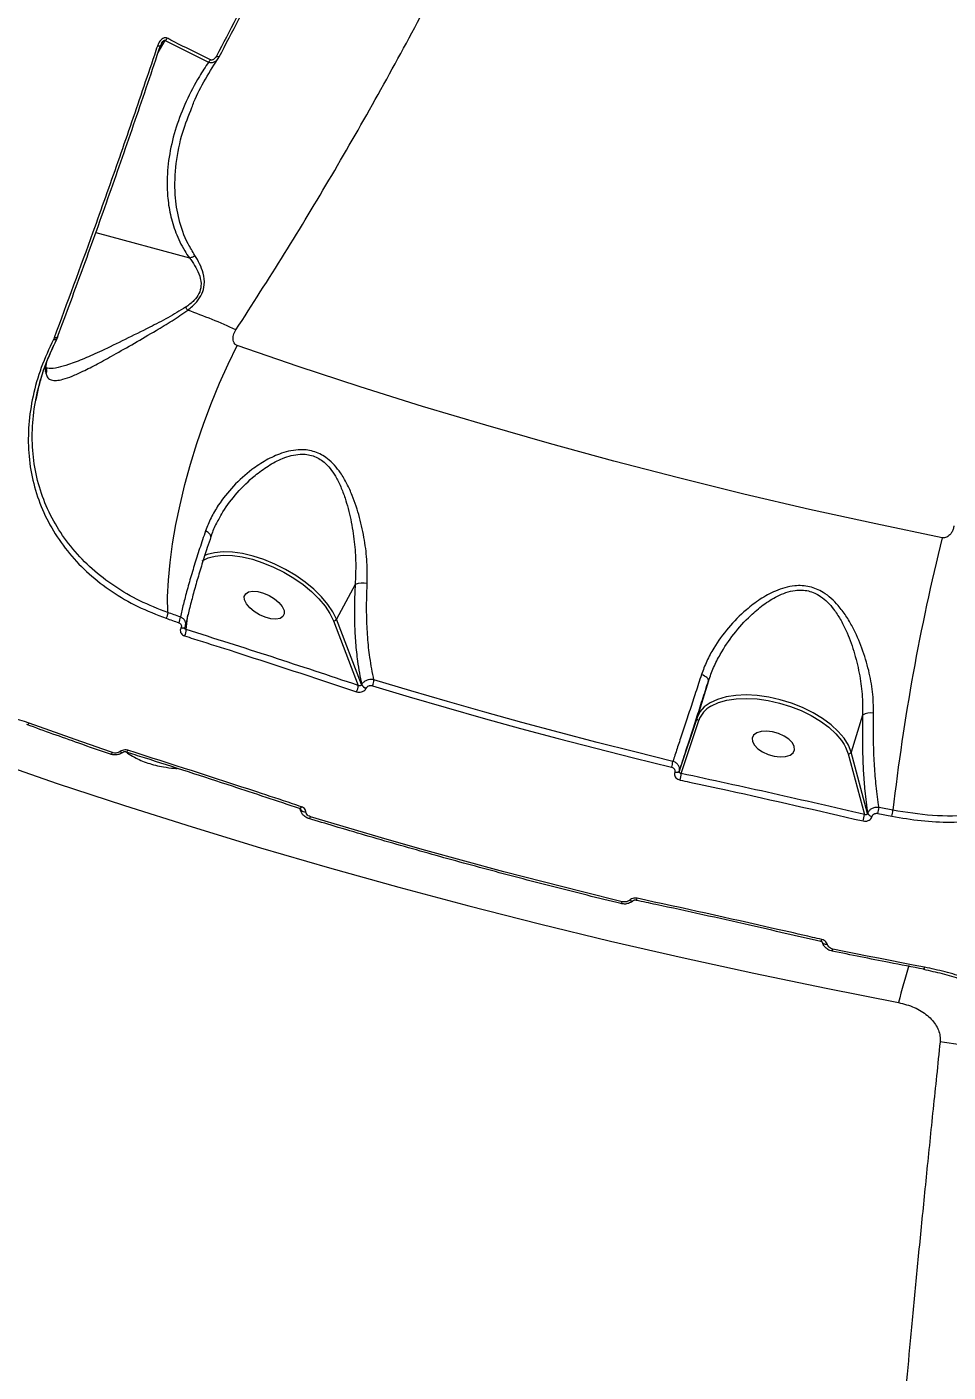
# Model space of a CAD drawing. Header units: millimetres. Extents: x -4781 to 5098, y -4410 to 4664.
# Drawn here: x -263.2 to -74.9, y -1558.5 to -1283.4 of the extents above; entities that cross this region are included whole.
import ezdxf

# ---------------------------------------------------------------- set-up
doc = ezdxf.new("R2010")
doc.units = ezdxf.units.MM
for name, color, linetype in [('DIKOM_ОБЪЕКТ', 7, 'Continuous'), ('DIKOM_РАЗМЕР_ЗОНА', 7, 'Continuous'), ('DIKOM_РАЗМЕР_ОБЪЕКТА', 7, 'Continuous')]:
    doc.layers.add(name, color=color, linetype=linetype)
doc.styles.add('style1', font='arial.ttf', dxfattribs={"width": 0.8})
doc.dimstyles.new('1-50', dxfattribs={"dimtxt": 300, "dimasz": 200, "dimexe": 100, "dimexo": 0, "dimgap": 100, "dimtad": 1, "dimtxsty": 'style1', "dimcen": 200, "dimclrd": 7, "dimclre": 7, "dimclrt": 7, "dimadec": 1, "dimazin": 2, "dimtfac": 1, "dimtmove": 0, "dimatfit": 2, "dimfxl": 0, "dimlwd": 25, "dimlwe": 18, "dimarcsym": 0})

# ---------------------------------------------------------------- blocks, each defined once
blk = doc.blocks.new('*D54')
at = {"layer": 'Defpoints', "color": 0, "transparency": 16777216}
for p in [(2534.93, 1098.4), (-3331.22, 763.4), (2534.93, -3200.56)]:
    blk.add_point(p, dxfattribs=at)
at = {"layer": 'DIKOM_РАЗМЕР_ОБЪЕКТА', "color": 7, "lineweight": 18, "transparency": 16777216}
for p, q in [((2534.93, 1098.4), (2534.93, -3300.56)), ((-3331.22, 763.4), (-3331.22, -3300.56))]:
    blk.add_line(p, q, dxfattribs=at)
at = {"layer": 'DIKOM_РАЗМЕР_ОБЪЕКТА', "color": 7, "lineweight": 25, "transparency": 16777216}
blk.add_line((-3131.22, -3200.56), (2334.93, -3200.56), dxfattribs=at)
at = {"layer": 'DIKOM_РАЗМЕР_ОБЪЕКТА', "color": 7, "transparency": 16777216}
for points in [[(-3131.22, -3167.23), (-3131.22, -3233.9), (-3331.22, -3200.56)], [(2334.93, -3167.23), (2334.93, -3233.9), (2534.93, -3200.56)]]:
    blk.add_solid(points, dxfattribs=at)
at = {"layer": 'DIKOM_РАЗМЕР_ОБЪЕКТА', "color": 7, "transparency": 16777216, "insert": (941.13, -2947.39), "char_height": 300, "attachment_point": 5, "style": 'style1'}
blk.add_mtext('5870', dxfattribs=at)
blk = doc.blocks.new('*D55')
at = {"layer": 'Defpoints', "color": 0, "transparency": 16777216}
for p in [(-169.77, 3162.36), (761.57, -2110.65), (3503.66, -2110.65)]:
    blk.add_point(p, dxfattribs=at)
at = {"layer": 'DIKOM_РАЗМЕР_ОБЪЕКТА', "color": 7, "lineweight": 18, "transparency": 16777216}
for p, q in [((-169.77, 3162.36), (3603.66, 3162.36)), ((761.57, -2110.65), (3603.66, -2110.65))]:
    blk.add_line(p, q, dxfattribs=at)
at = {"layer": 'DIKOM_РАЗМЕР_ОБЪЕКТА', "color": 7, "lineweight": 25, "transparency": 16777216}
blk.add_line((3503.66, 2962.36), (3503.66, -1910.65), dxfattribs=at)
at = {"layer": 'DIKOM_РАЗМЕР_ОБЪЕКТА', "color": 7, "transparency": 16777216}
for points in [[(3470.33, 2962.36), (3537, 2962.36), (3503.66, 3162.36)], [(3470.33, -1910.65), (3537, -1910.65), (3503.66, -2110.65)]]:
    blk.add_solid(points, dxfattribs=at)
at = {"layer": 'DIKOM_РАЗМЕР_ОБЪЕКТА', "color": 7, "transparency": 16777216, "insert": (3250.49, 1115.85), "char_height": 300, "attachment_point": 5, "rotation": 90, "style": 'style1'}
blk.add_mtext('5270', dxfattribs=at)
blk = doc.blocks.new('*D57')
at = {"layer": 'Defpoints', "color": 0, "transparency": 16777216}
for p in [(4034.06, 1180.11), (-4781.22, 856.14), (4034.06, -4310.06)]:
    blk.add_point(p, dxfattribs=at)
at = {"layer": 'DIKOM_РАЗМЕР_ЗОНА', "color": 7, "lineweight": 18, "transparency": 16777216}
for p, q in [((4034.06, 1180.11), (4034.06, -4410.06)), ((-4781.22, 856.14), (-4781.22, -4410.06))]:
    blk.add_line(p, q, dxfattribs=at)
at = {"layer": 'DIKOM_РАЗМЕР_ЗОНА', "color": 7, "lineweight": 25, "transparency": 16777216}
blk.add_line((-4581.22, -4310.06), (3834.06, -4310.06), dxfattribs=at)
at = {"layer": 'DIKOM_РАЗМЕР_ЗОНА', "color": 7, "transparency": 16777216}
for points in [[(-4581.22, -4276.72), (-4581.22, -4343.39), (-4781.22, -4310.06)], [(3834.06, -4276.72), (3834.06, -4343.39), (4034.06, -4310.06)]]:
    blk.add_solid(points, dxfattribs=at)
at = {"layer": 'DIKOM_РАЗМЕР_ЗОНА', "color": 7, "transparency": 16777216, "insert": (-1490.8, -4056.88), "char_height": 300, "attachment_point": 5, "style": 'style1'}
blk.add_mtext('8820', dxfattribs=at)

msp = doc.modelspace()

# ---------------------------------------------------------------- linework, layer by layer
at = {"layer": 'DIKOM_ОБЪЕКТ', "color": 7, "linetype": 'Continuous', "lineweight": 15}
for p, q in [((-236.33, -1288.642), (-234.884, -1286.209)), ((-234.884, -1286.209), (-226.052, -1290.633)), ((-224.047, -1289.876), (-223.846, -1289.538)), ((-249.086, -1325.463), (-229.958, -1330.681)), ((-257.614, -1347.045), (-257.745, -1347.351)), ((-257.598, -1347.002), (-257.614, -1347.045)), ((-259.336, -1353.885), (-259.264, -1354.335)), ((-261.292, -1359.424), (-261.384, -1359.874)), ((-224.107, -1384.394), (-223.965, -1384.141)), ((-225.572, -1387.669), (-225.566, -1387.646)), ((-196.087, -1397.417), (-199.89, -1404.558)), ((-230.628, -1406.642), (-230.247, -1403.674)), ((-200.826, -1404.166), (-200.536, -1404.844)), ((-200.536, -1404.844), (-195.473, -1418.069)), ((-194.775, -1417.918), (-199.89, -1404.558)), ((-231.673, -1406.315), (-231.684, -1406.336)), ((-230.744, -1405.784), (-230.92, -1406.229)), ((-194.764, -1417.897), (-194.775, -1417.918)), ((-193.811, -1418.647), (-193.8, -1418.625)), ((-123.859, -1417.122), (-126.212, -1424.658)), ((-92.37, -1424.168), (-94.722, -1431.704)), ((-126.212, -1424.658), (-129.827, -1435.637)), ((-129.441, -1436.084), (-125.862, -1425.215)), ((-242.891, -1431.693), (-242.901, -1431.69)), ((-95.327, -1432.048), (-91.996, -1444.462)), ((-91.358, -1444.245), (-94.722, -1431.704)), ((-130.75, -1435.826), (-130.757, -1435.848)), ((-129.827, -1435.637), (-129.82, -1435.614)), ((-207.421, -1443.239), (-207.431, -1443.237)), ((-207.157, -1443.78), (-207.405, -1443.249)), ((-207.225, -1443.389), (-207.171, -1443.51)), ((-207.039, -1444.04), (-207.16, -1443.769)), ((-91.351, -1444.222), (-91.358, -1444.245)), ((-90.418, -1444.875), (-90.411, -1444.852))]:
    msp.add_line(p, q, dxfattribs=at)
at = {"layer": 'DIKOM_ОБЪЕКТ', "color": 7, "linetype": 'Continuous', "lineweight": 15, "flags": 128}
for points in [[(-235.86, -1287.331), (-235.877, -1287.359), (-235.923, -1287.386), (-235.996, -1287.402), (-236.092, -1287.408), (-236.21, -1287.401), (-236.345, -1287.384), (-236.495, -1287.355)], [(-235.868, -1287.274), (-235.858, -1287.321), (-235.86, -1287.331)], [(-223.846, -1289.538), (-223.853, -1289.563), (-223.881, -1289.576), (-223.93, -1289.578), (-223.999, -1289.567), (-224.086, -1289.544), (-224.189, -1289.511), (-224.305, -1289.467), (-224.431, -1289.414)], [(-256.898, -1346.914), (-256.919, -1346.954), (-256.976, -1347.006), (-257.061, -1347.045), (-257.171, -1347.068), (-257.303, -1347.076), (-257.452, -1347.068), (-257.614, -1347.045)], [(-256.889, -1346.889), (-256.911, -1346.929), (-256.969, -1346.978), (-257.054, -1347.014), (-257.163, -1347.035), (-257.293, -1347.039), (-257.439, -1347.029), (-257.598, -1347.002)], [(-256.883, -1346.795), (-256.882, -1346.867), (-256.889, -1346.889)], [(-234.386, -1403.171), (-234.4, -1399.969), (-234.237, -1396.541), (-233.898, -1392.915), (-233.385, -1389.116), (-232.703, -1385.176), (-231.857, -1381.126), (-230.853, -1376.996), (-229.699, -1372.819), (-228.404, -1368.628), (-226.978, -1364.454), (-225.433, -1360.331), (-223.781, -1356.291), (-222.033, -1352.364), (-220.204, -1348.582)], [(-76.1, -1387.895), (-89.682, -1385.064), (-103.194, -1382.079), (-116.626, -1378.94), (-129.97, -1375.65), (-143.218, -1372.211), (-156.361, -1368.626), (-169.39, -1364.896), (-182.297, -1361.024), (-195.074, -1357.013), (-207.713, -1352.865), (-220.204, -1348.582)], [(-225.566, -1387.646), (-225.56, -1387.529), (-225.608, -1387.363), (-225.715, -1387.187), (-225.88, -1387.006), (-226.096, -1386.826), (-226.356, -1386.653), (-226.653, -1386.493)], [(-199.89, -1404.558), (-200.614, -1403.047), (-201.64, -1401.497), (-202.946, -1399.943), (-204.504, -1398.418), (-206.28, -1396.955), (-208.234, -1395.587), (-210.324, -1394.344), (-212.503, -1393.252), (-214.726, -1392.336), (-216.942, -1391.616), (-219.104, -1391.107), (-221.163, -1390.82), (-223.076, -1390.763), (-224.799, -1390.935), (-226.296, -1391.334), (-226.925, -1391.603)], [(-225.567, -1391.834), (-224.691, -1391.634), (-223.019, -1391.467), (-221.164, -1391.523), (-219.167, -1391.8), (-217.071, -1392.294), (-214.922, -1392.992), (-212.767, -1393.881), (-210.653, -1394.939), (-208.627, -1396.145), (-206.732, -1397.471), (-205.011, -1398.889), (-203.5, -1400.368), (-202.233, -1401.876), (-201.238, -1403.378), (-200.826, -1404.166)], [(-227.342, -1392.618), (-226.142, -1392.02), (-225.567, -1391.834)], [(-214.465, -1404.143), (-215.627, -1403.634), (-216.711, -1402.966), (-217.627, -1402.193), (-218.302, -1401.377), (-218.681, -1400.584), (-218.733, -1399.878), (-218.454, -1399.318), (-217.867, -1398.947), (-217.019, -1398.798), (-215.979, -1398.88), (-214.832, -1399.188), (-213.669, -1399.696), (-212.586, -1400.365), (-211.67, -1401.138), (-210.995, -1401.954), (-210.616, -1402.747), (-210.564, -1403.452), (-210.842, -1404.013), (-211.43, -1404.383), (-212.277, -1404.533), (-213.317, -1404.451), (-214.465, -1404.143)], [(-234.719, -1404.356), (-234.395, -1404.47), (-234.071, -1404.583), (-233.747, -1404.696), (-233.423, -1404.809), (-233.098, -1404.922), (-232.774, -1405.035), (-232.449, -1405.148), (-232.124, -1405.261)], [(-231.793, -1404.075), (-232.117, -1403.962), (-232.442, -1403.85), (-232.766, -1403.737), (-233.09, -1403.624), (-233.414, -1403.511), (-233.738, -1403.398), (-234.062, -1403.284), (-234.386, -1403.171)], [(-230.914, -1406.255), (-230.914, -1406.256), (-230.963, -1406.318), (-231.037, -1406.366), (-231.134, -1406.396), (-231.25, -1406.409), (-231.384, -1406.402), (-231.53, -1406.378), (-231.684, -1406.336)], [(-230.904, -1406.236), (-230.952, -1406.297), (-231.026, -1406.345), (-231.122, -1406.375), (-231.239, -1406.387), (-231.373, -1406.381), (-231.519, -1406.357), (-231.673, -1406.315)], [(-230.881, -1406.157), (-230.903, -1406.234), (-230.904, -1406.236)], [(-123.859, -1417.122), (-123.851, -1416.981), (-123.904, -1416.824), (-124.018, -1416.658), (-124.189, -1416.487), (-124.41, -1416.317), (-124.676, -1416.154), (-124.977, -1416.003), (-125.303, -1415.868)], [(-192.538, -1418.129), (-185.029, -1420.379), (-177.478, -1422.583), (-169.889, -1424.74), (-162.262, -1426.849), (-154.599, -1428.911), (-146.902, -1430.924), (-139.172, -1432.889), (-131.411, -1434.805)], [(-131.152, -1433.597), (-138.908, -1431.683), (-146.632, -1429.72), (-154.324, -1427.708), (-161.981, -1425.648), (-169.602, -1423.54), (-177.186, -1421.385), (-184.731, -1419.182), (-192.235, -1416.933)], [(-94.722, -1431.704), (-95.266, -1430.297), (-96.143, -1428.875), (-97.333, -1427.47), (-98.812, -1426.113), (-100.545, -1424.833), (-102.496, -1423.658), (-104.621, -1422.614), (-106.875, -1421.724), (-109.207, -1421.007), (-111.568, -1420.479), (-113.905, -1420.151), (-116.167, -1420.031), (-118.304, -1420.121), (-120.271, -1420.419), (-122.023, -1420.919), (-123.523, -1421.61), (-124.737, -1422.477), (-125.64, -1423.5), (-126.212, -1424.658)], [(-123.361, -1422.322), (-123.255, -1422.26), (-121.8, -1421.59), (-120.101, -1421.105), (-118.194, -1420.816), (-116.121, -1420.728), (-113.928, -1420.845), (-111.662, -1421.163), (-109.373, -1421.675), (-107.111, -1422.37), (-104.926, -1423.234), (-102.865, -1424.246), (-100.973, -1425.385), (-99.292, -1426.626), (-97.859, -1427.943), (-96.704, -1429.305), (-96.14, -1430.159)], [(-262.705, -1425.762), (-262.796, -1425.89), (-262.886, -1425.99), (-262.974, -1426.061), (-263.055, -1426.098), (-263.127, -1426.101), (-263.143, -1426.097)], [(-245.701, -1431.801), (-247.841, -1431.059), (-249.977, -1430.313), (-252.109, -1429.563), (-254.237, -1428.81), (-256.361, -1428.054), (-258.48, -1427.294), (-260.595, -1426.53), (-262.705, -1425.762)], [(-283.89, -1428.646), (-270.496, -1433.438), (-256.947, -1438.097), (-243.25, -1442.623), (-229.413, -1447.013), (-215.443, -1451.263), (-201.348, -1455.372), (-187.135, -1459.337), (-172.813, -1463.156), (-158.39, -1466.827), (-143.872, -1470.349), (-129.269, -1473.718), (-114.588, -1476.934), (-99.837, -1479.995), (-85.025, -1482.898)], [(-110.426, -1432.526), (-109.208, -1432.667), (-108.104, -1432.595), (-107.203, -1432.318), (-106.577, -1431.856), (-106.279, -1431.248), (-106.331, -1430.543), (-106.73, -1429.797), (-107.443, -1429.072), (-108.413, -1428.427), (-109.56, -1427.912), (-110.793, -1427.571), (-112.011, -1427.43), (-113.115, -1427.501), (-114.016, -1427.779), (-114.641, -1428.241), (-114.94, -1428.849), (-114.888, -1429.554), (-114.489, -1430.299), (-113.776, -1431.024), (-112.806, -1431.67), (-111.659, -1432.184), (-110.426, -1432.526)], [(-245.701, -1431.801), (-245.786, -1431.93), (-245.872, -1432.032), (-245.954, -1432.104), (-246.03, -1432.143), (-246.097, -1432.148), (-246.11, -1432.145)], [(-244.087, -1431.575), (-243.976, -1431.67), (-243.871, -1431.743), (-243.776, -1431.792), (-243.693, -1431.813), (-243.626, -1431.809), (-243.595, -1431.794)], [(-242.514, -1431.335), (-242.594, -1431.467), (-242.675, -1431.572), (-242.752, -1431.647), (-242.824, -1431.688), (-242.888, -1431.694), (-242.891, -1431.693)], [(-96.14, -1430.159), (-95.854, -1430.683), (-95.327, -1432.048)], [(-129.827, -1435.637), (-129.868, -1435.713), (-129.936, -1435.777), (-130.03, -1435.828), (-130.146, -1435.865), (-130.281, -1435.886), (-130.431, -1435.889), (-130.591, -1435.877), (-130.757, -1435.848)], [(-129.82, -1435.614), (-129.861, -1435.69), (-129.929, -1435.755), (-130.023, -1435.806), (-130.139, -1435.842), (-130.274, -1435.863), (-130.424, -1435.867), (-130.584, -1435.855), (-130.75, -1435.826)], [(-207.057, -1442.878), (-207.136, -1443.01), (-207.215, -1443.115), (-207.29, -1443.19), (-207.358, -1443.233), (-207.418, -1443.24), (-207.421, -1443.239)], [(-207.28, -1443.264), (-207.242, -1443.527), (-207.159, -1443.77)], [(-86.18, -1443.603), (-86.535, -1443.531), (-86.89, -1443.459), (-87.245, -1443.387), (-87.599, -1443.315), (-87.954, -1443.243), (-88.309, -1443.171), (-88.663, -1443.098), (-89.018, -1443.026)], [(-205.21, -1444.923), (-205.284, -1445.056), (-205.356, -1445.163), (-205.425, -1445.239), (-205.489, -1445.283), (-205.544, -1445.291), (-205.55, -1445.29)], [(-141.53, -1462.296), (-149.614, -1460.298), (-157.666, -1458.25), (-165.684, -1456.152), (-173.667, -1454.005), (-181.612, -1451.807), (-189.519, -1449.561), (-197.385, -1447.266), (-205.21, -1444.923)], [(-89.247, -1444.239), (-88.892, -1444.312), (-88.537, -1444.384), (-88.182, -1444.457), (-87.827, -1444.529), (-87.472, -1444.601), (-87.117, -1444.673), (-86.762, -1444.745), (-86.407, -1444.817)], [(-141.53, -1462.296), (-141.585, -1462.434), (-141.637, -1462.546), (-141.686, -1462.628), (-141.729, -1462.677), (-141.765, -1462.691), (-141.768, -1462.69)], [(-139.967, -1461.951), (-139.843, -1462.036), (-139.723, -1462.102), (-139.61, -1462.147), (-139.506, -1462.17), (-139.416, -1462.171), (-139.342, -1462.149), (-139.299, -1462.119)], [(-138.658, -1461.998), (-138.659, -1461.998), (-138.663, -1461.998)], [(-100.88, -1470.435), (-100.881, -1470.435), (-100.883, -1470.434)], [(-99.591, -1470.995), (-99.765, -1471.012), (-99.933, -1471.011), (-100.088, -1470.991), (-100.227, -1470.952), (-100.344, -1470.897), (-100.436, -1470.827), (-100.501, -1470.744), (-100.535, -1470.651)], [(-79.702, -1475.688), (-82.051, -1475.238), (-84.399, -1474.785), (-86.745, -1474.326), (-89.089, -1473.864), (-91.432, -1473.398), (-93.774, -1472.926), (-96.113, -1472.451), (-98.451, -1471.972)]]:
    msp.add_lwpolyline(points, dxfattribs=at)
at = {"layer": 'DIKOM_ОБЪЕКТ', "color": 7, "linetype": 'Continuous', "lineweight": 15}
for centre, radius, start, end in [((-235.914, -1284.928), 1.643, 308.81603, 330.17117), ((-227.14, -1289.36), 1.675, 310.50571, 331.24942), ((-167.654, -1293.825), 78.636, 216.65465, 217.18309), ((-268.38, -1448.029), 113.271, 64.96413, 70.35754), ((-261.017, -1353.26), 1.793, 339.62144, 7.61297), ((349.595, -1493.688), 438.644, 166.04368, 173.44357), ((-194.542, -1401.426), 4.296, 77.6281, 111.08564), ((-234.36, -1403.997), 2.568, 330.51158, 358.25671), ((-200.414, -1404.246), 0.61, 258.44826, 329.25287), ((-233.098, -1406.778), 2.474, 331.55482, 3.13886), ((-198.177, -1418.082), 2.704, 331.4933, 0.27148), ((-193.372, -1417.062), 1.644, 211.38142, 254.50571), ((-193.361, -1417.041), 1.644, 211.38764, 254.5063), ((-195.415, -1416.763), 3.184, 334.60957, 356.94183), ((-120.779, -1427.081), 5.415, 118.47831, 159.84201), ((-90.682, -1426.916), 3.225, 79.97039, 121.55914), ((-125.753, -1424.759), 0.47, 167.6491, 256.5729), ((-95.241, -1431.496), 0.559, 261.15328, 338.10744), ((-136.192, -1433.147), 5.06, 340.87861, 354.8971), ((-134.598, -1435.864), 5.162, 342.53911, 357.55753), ((-206.353, -1442.88), 1.033, 217.59162, 280.95503), ((-97.459, -1442.063), 8.496, 345.15404, 353.48977), ((-95.039, -1442.577), 8.918, 345.45304, 353.39731), ((-98.44, -1443.843), 6.473, 342.55254, 354.50768), ((-90.256, -1443.616), 1.269, 209.70306, 262.65232), ((-90.246, -1443.59), 1.273, 209.786, 262.56602), ((-139.108, -1461.513), 0.661, 312.8526, 353.0083), ((-101.454, -1469.913), 0.775, 317.73624, 351.55772), ((-99.162, -1471.917), 0.713, 319.39421, 355.61256), ((62.523, -1519.679), 152.063, 163.05521, 166.00268), ((-80.794, -1475.553), 1.1, 329.99264, 352.95501), ((-83.243, -1548.986), 58.431, 68.85446, 83.40501)]:
    msp.add_arc(centre, radius, start, end, dxfattribs=at)
for points, knots in [([(-220.445, -1345.401), (-217.122, -1340.23), (-210.475, -1329.89), (-200.787, -1313.798), (-191.33, -1297.309), (-181.831, -1279.826), (-172.382, -1261.412), (-163.061, -1242.088), (-154.124, -1222.324), (-145.624, -1202.17), (-137.609, -1181.688), (-130.338, -1161.543), (-123.806, -1141.803), (-117.99, -1122.525), (-112.727, -1103.176), (-108.065, -1083.821), (-104.037, -1064.529), (-100.663, -1045.314), (-97.992, -1026.263), (-96.047, -1007.362), (-94.883, -988.912), (-94.514, -971.348), (-94.894, -954.775), (-95.958, -939.196), (-97.721, -924.163), (-100.202, -909.752), (-103.404, -896.027), (-107.228, -883.366), (-111.625, -871.764), (-116.544, -861.207), (-122.07, -851.424), (-128.266, -842.59), (-133.142, -836.525), (-136.092, -833.754), (-136.591, -833.286)], [0, 0, 0, 0, 0.0290598, 0.0581195, 0.0874691, 0.116818, 0.1492627, 0.1817324, 0.2141767, 0.2475775, 0.2810061, 0.3144067, 0.3458307, 0.3772781, 0.4087018, 0.4410326, 0.4733893, 0.5057195, 0.5392195, 0.5727195, 0.6067007, 0.640682, 0.6725975, 0.704538, 0.7364543, 0.7693, 0.802173, 0.8350192, 0.8663578, 0.8977189, 0.9290576, 0.9612416, 0.9934495, 1, 1, 1, 1]), ([(-193.902, -1226.363), (-196.282, -1231.702), (-201.043, -1242.378), (-208.56, -1258.227), (-216.325, -1273.947), (-221.729, -1284.258), (-224.431, -1289.414)], [0, 0, 0, 0, 0.2491174, 0.4982432, 0.7491188, 1, 1, 1, 1]), ([(-223.846, -1289.538), (-221.167, -1284.427), (-215.807, -1274.206), (-208.069, -1258.55), (-200.541, -1242.692), (-195.752, -1231.958), (-193.358, -1226.59)], [0, 0, 0, 0, 0.2491219, 0.4982412, 0.749125, 1, 1, 1, 1]), ([(-234.488, -1285.746), (-234.58, -1285.71), (-234.764, -1285.637), (-235.077, -1285.665), (-235.423, -1285.804), (-235.839, -1286.137), (-236.232, -1286.681), (-236.409, -1287.135), (-236.495, -1287.355)], [0, 0, 0, 0, 0.1098941, 0.2200719, 0.3257273, 0.4925983, 0.7538066, 1, 1, 1, 1]), ([(-235.618, -1286.81), (-235.636, -1286.836), (-235.748, -1286.998), (-235.8, -1287.183), (-235.844, -1287.338)], [0, 0, 0, 0, 0.1571773, 1, 1, 1, 1]), ([(-235.622, -1286.81), (-235.548, -1286.689), (-235.429, -1286.496), (-235.238, -1286.283), (-235.106, -1286.187), (-235.028, -1286.16), (-234.989, -1286.156), (-234.955, -1286.16), (-234.917, -1286.174), (-234.896, -1286.196), (-234.884, -1286.209)], [0, 0, 0, 0, 0.4265447, 0.6792204, 0.8008133, 0.8428233, 0.8853565, 0.8972823, 0.9389636, 1, 1, 1, 1]), ([(-225.672, -1290.165), (-226.215, -1289.899), (-228.93, -1288.568), (-231.865, -1287.091), (-234.243, -1285.871), (-234.488, -1285.746)], [0, 0, 0, 0, 0.1831559, 0.915882, 1, 1, 1, 1]), ([(-236.495, -1287.355), (-236.7, -1287.969), (-237.724, -1291.035), (-240.405, -1298.98), (-244.577, -1311.087), (-250.563, -1328.015), (-254.943, -1339.836), (-257.598, -1347.002)], [0, 0, 0, 0, 0.0299927, 0.1499525, 0.3900733, 0.6301936, 1, 1, 1, 1]), ([(-256.883, -1346.795), (-255.098, -1341.986), (-251.528, -1332.369), (-246.243, -1317.588), (-241.008, -1302.579), (-237.581, -1292.376), (-235.868, -1287.274)], [0, 0, 0, 0, 0.2492698, 0.4985394, 0.7492715, 1, 1, 1, 1]), ([(-229.43, -1299.9), (-229.298, -1299.529), (-228.59, -1297.551), (-226.743, -1294.08), (-224.812, -1291.052), (-223.846, -1289.538)], [0, 0, 0, 0, 0.1033181, 0.5516572, 1, 1, 1, 1]), ([(-224.431, -1289.414), (-224.52, -1289.561), (-224.677, -1289.819), (-224.979, -1290.085), (-225.247, -1290.208), (-225.48, -1290.235), (-225.608, -1290.188), (-225.672, -1290.165)], [0, 0, 0, 0, 0.3195527, 0.5618402, 0.7279216, 0.864017, 1, 1, 1, 1]), ([(-226.052, -1290.633), (-226.683, -1291.602), (-228.396, -1294.231), (-230.705, -1298.662), (-232.776, -1303.947), (-234.118, -1309.361), (-234.584, -1314.072), (-234.457, -1318.215), (-233.94, -1321.774), (-232.823, -1325.522), (-231.414, -1328.499), (-230.287, -1330.188), (-229.958, -1330.681)], [0, 0, 0, 0, 0.0783343, 0.2125916, 0.3472667, 0.4817934, 0.6158501, 0.6916637, 0.7820706, 0.872616, 0.96281, 1, 1, 1, 1]), ([(-226.052, -1290.633), (-225.877, -1290.681), (-225.528, -1290.776), (-224.98, -1290.671), (-224.48, -1290.384), (-224.171, -1290.089), (-224.055, -1289.89), (-224.047, -1289.876)], [0, 0, 0, 0, 0.23544971, 0.470777, 0.71095927, 0.97935807, 1, 1, 1, 1]), ([(-228.836, -1330.148), (-229.319, -1329.356), (-230.779, -1326.961), (-232.22, -1322.808), (-233.047, -1317.299), (-232.805, -1311.322), (-231.595, -1305.332), (-230.102, -1301.587), (-229.43, -1299.9)], [0, 0, 0, 0, 0.0802997, 0.2426559, 0.4052709, 0.6157137, 0.8269128, 1, 1, 1, 1]), ([(-229.949, -1330.682), (-229.949, -1330.682), (-229.86, -1330.783), (-229.4, -1331.414), (-228.598, -1332.555), (-227.78, -1334.348), (-227.446, -1336.206), (-227.904, -1337.996), (-229.039, -1339.546), (-230.133, -1340.333), (-230.739, -1340.77)], [0, 0, 0, 0, 0.0002612, 0.0414487, 0.2243072, 0.4065636, 0.5849815, 0.7124951, 0.8404644, 1, 1, 1, 1]), ([(-230.304, -1341.349), (-229.654, -1340.811), (-228.472, -1339.831), (-227.28, -1338.005), (-226.765, -1335.932), (-227.05, -1333.832), (-227.818, -1331.831), (-228.494, -1330.713), (-228.836, -1330.148)], [0, 0, 0, 0, 0.1672478, 0.3043154, 0.4416729, 0.6370318, 0.8167132, 1, 1, 1, 1]), ([(-229.958, -1330.681), (-229.957, -1330.681), (-229.954, -1330.682), (-229.951, -1330.682), (-229.95, -1330.682), (-229.949, -1330.682)], [0, 0, 0, 0, 0.4512201, 0.8295309, 1, 1, 1, 1]), ([(-229.949, -1330.682), (-229.755, -1330.626), (-229.398, -1330.525), (-229.03, -1330.3), (-228.864, -1330.17), (-228.836, -1330.148)], [0, 0, 0, 0, 0.4994499, 0.9154708, 1, 1, 1, 1]), ([(-259.264, -1354.335), (-259.16, -1354.64), (-258.95, -1355.252), (-258.215, -1355.683), (-257.183, -1355.774), (-255.768, -1355.513), (-253.957, -1354.88), (-251.599, -1353.817), (-248.764, -1352.359), (-245.258, -1350.422), (-241.23, -1348.138), (-237.186, -1345.758), (-233.465, -1343.565), (-231.357, -1342.087), (-230.304, -1341.349)], [0, 0, 0, 0, 0.0646464, 0.1293352, 0.196357, 0.2634165, 0.3430316, 0.422694, 0.5180141, 0.61338, 0.7266769, 0.8399791, 0.9200756, 1, 1, 1, 1]), ([(-230.739, -1340.77), (-231.935, -1341.494), (-234.355, -1342.96), (-238.558, -1345.095), (-243.161, -1347.401), (-247.647, -1349.566), (-251.512, -1351.309), (-254.492, -1352.48), (-256.862, -1353.144), (-258.381, -1353.372), (-259.023, -1353.214), (-259.216, -1353.166)], [0, 0, 0, 0, 0.104114, 0.2107285, 0.3591426, 0.5113763, 0.6339668, 0.7595027, 0.8570576, 0.9570036, 1, 1, 1, 1]), ([(-257.745, -1347.351), (-258.625, -1349.255), (-260.385, -1353.06), (-262.034, -1358.92), (-262.907, -1364.774), (-262.92, -1370.552), (-262.078, -1376.163), (-260.386, -1381.521), (-257.873, -1386.553), (-254.57, -1391.187), (-250.539, -1395.351), (-245.841, -1398.975), (-240.586, -1402.068), (-236.676, -1403.593), (-234.719, -1404.356)], [0, 0, 0, 0, 0.0836185, 0.1671632, 0.2504155, 0.3338531, 0.4173016, 0.5004865, 0.5837365, 0.6671379, 0.7504579, 0.8333948, 0.9166269, 1, 1, 1, 1]), ([(-234.386, -1403.171), (-236.309, -1402.421), (-240.145, -1400.925), (-245.306, -1397.892), (-249.923, -1394.339), (-253.881, -1390.259), (-257.13, -1385.718), (-259.605, -1380.791), (-261.274, -1375.541), (-262.111, -1370.043), (-262.111, -1364.385), (-261.263, -1358.644), (-259.654, -1352.901), (-257.93, -1349.167), (-257.066, -1347.298)], [0, 0, 0, 0, 0.0835766, 0.1666535, 0.2497528, 0.3333301, 0.41626, 0.4997963, 0.5830077, 0.6660838, 0.7497705, 0.8327875, 0.9162907, 1, 1, 1, 1]), ([(-257.143, -1347.398), (-257.821, -1348.838), (-259.051, -1351.452), (-260.245, -1355.019), (-260.932, -1357.602), (-261.199, -1358.957), (-261.292, -1359.424)], [0, 0, 0, 0, 0.36213698, 0.65694478, 0.88160796, 1, 1, 1, 1]), ([(-257.066, -1347.298), (-257.08, -1347.331), (-257.107, -1347.398), (-257.259, -1347.438), (-257.476, -1347.427), (-257.657, -1347.376), (-257.745, -1347.351)], [0, 0, 0, 0, 0.24362897, 0.49995522, 0.75634215, 1, 1, 1, 1]), ([(-256.86, -1346.802), (-256.888, -1346.891), (-256.946, -1347.074), (-257.05, -1347.242), (-257.102, -1347.327)], [0, 0, 0, 0, 0.4881613, 1, 1, 1, 1]), ([(-256.888, -1346.888), (-256.891, -1346.894), (-256.894, -1346.902), (-256.897, -1346.911), (-256.897, -1346.913)], [0, 0, 0, 0, 0.7136648, 1, 1, 1, 1]), ([(-220.204, -1348.582), (-220.291, -1348.543), (-220.473, -1348.46), (-220.739, -1348.187), (-220.946, -1347.776), (-221.062, -1347.077), (-220.946, -1346.439), (-220.7, -1345.828), (-220.547, -1345.571), (-220.445, -1345.401)], [0, 0, 0, 0, 0.0767439, 0.1605449, 0.3173667, 0.4661678, 0.762446, 0.8428534, 1, 1, 1, 1]), ([(-259.167, -1352.007), (-259.228, -1352.275), (-259.387, -1352.974), (-259.356, -1353.538), (-259.336, -1353.885)], [0, 0, 0, 0, 0.3839236, 1, 1, 1, 1]), ([(-259.23, -1353.045), (-259.226, -1353.111), (-259.221, -1353.212), (-259.185, -1353.328), (-259.173, -1353.368)], [0, 0, 0, 0, 0.6572493, 1, 1, 1, 1]), ([(-259.223, -1353.32), (-259.194, -1353.425), (-259.111, -1353.72), (-259.175, -1354.074), (-259.252, -1354.299), (-259.264, -1354.335)], [0, 0, 0, 0, 0.3151983, 0.8900075, 1, 1, 1, 1]), ([(-193.622, -1397.229), (-193.601, -1395.779), (-193.561, -1392.878), (-194.127, -1388.309), (-195.095, -1383.71), (-196.363, -1379.853), (-197.721, -1376.837), (-198.933, -1374.766), (-200.273, -1373.035), (-201.944, -1371.444), (-204.259, -1370.153), (-206.897, -1369.781), (-209.205, -1370.046), (-211.605, -1370.713), (-214.32, -1371.971), (-217.672, -1374.196), (-221.061, -1377.239), (-223.759, -1380.662), (-225.594, -1383.782), (-226.3, -1385.59), (-226.653, -1386.493)], [0, 0, 0, 0, 0.0727746, 0.1456232, 0.2220845, 0.2985166, 0.3409238, 0.3832868, 0.4164781, 0.4496091, 0.4986404, 0.5477863, 0.580842, 0.6139641, 0.6710802, 0.7283139, 0.8132015, 0.8980736, 0.9490456, 1, 1, 1, 1]), ([(-223.965, -1384.141), (-223.684, -1383.621), (-222.64, -1381.692), (-220.23, -1378.59), (-217.067, -1375.472), (-213.9, -1373.149), (-211.387, -1371.801), (-209.147, -1371.045), (-207.04, -1370.696), (-204.618, -1370.976), (-202.561, -1372.203), (-201.125, -1373.728), (-199.989, -1375.41), (-198.986, -1377.434), (-197.888, -1380.377), (-196.914, -1384.16), (-196.22, -1388.642), (-195.883, -1393.127), (-196.019, -1395.976), (-196.087, -1397.417)], [0, 0, 0, 0, 0.0339752, 0.12591097, 0.22025579, 0.28127836, 0.34348158, 0.37757538, 0.41250702, 0.46242074, 0.51226091, 0.54639567, 0.58152435, 0.62675383, 0.67264197, 0.75544906, 0.84006731, 0.9191239, 1, 1, 1, 1]), ([(-223.985, -1384.132), (-224.085, -1384.298), (-224.649, -1385.235), (-225.184, -1386.426), (-225.491, -1387.47), (-225.551, -1387.675)], [0, 0, 0, 0, 0.147106, 0.8323352, 1, 1, 1, 1]), ([(-73.7, -1385.434), (-73.74, -1385.669), (-73.824, -1386.156), (-74.124, -1386.781), (-74.511, -1387.274), (-74.937, -1387.631), (-75.373, -1387.844), (-75.778, -1387.932), (-75.997, -1387.907), (-76.1, -1387.895)], [0, 0, 0, 0, 0.1944559, 0.4037113, 0.5539338, 0.6910108, 0.8350676, 0.9219062, 1, 1, 1, 1]), ([(-226.653, -1386.493), (-227.062, -1387.699), (-227.881, -1390.11), (-228.981, -1393.588), (-229.977, -1396.938), (-230.822, -1400.027), (-231.411, -1402.381), (-231.698, -1403.653), (-231.793, -1404.075)], [0, 0, 0, 0, 0.1827845, 0.3655915, 0.5537411, 0.7418968, 0.9141826, 1, 1, 1, 1]), ([(-225.549, -1387.652), (-225.805, -1388.408), (-226.456, -1390.33), (-227.396, -1393.296), (-228.374, -1396.541), (-229.244, -1399.638), (-229.99, -1402.536), (-230.479, -1404.573), (-230.68, -1405.565), (-230.714, -1405.733)], [0, 0, 0, 0, 0.1102233, 0.2804456, 0.4515131, 0.6230399, 0.7944493, 0.9652416, 1, 1, 1, 1]), ([(-196.087, -1397.417), (-196.147, -1398.79), (-196.267, -1401.536), (-196.227, -1405.54), (-196.016, -1409.423), (-195.585, -1413.644), (-195.066, -1416.336), (-194.764, -1417.897)], [0, 0, 0, 0, 0.1825534, 0.3651195, 0.5530323, 0.7409391, 1, 1, 1, 1]), ([(-192.235, -1416.933), (-192.534, -1415.437), (-193.085, -1412.683), (-193.544, -1408.221), (-193.809, -1403.217), (-193.691, -1399.434), (-193.622, -1397.229)], [0, 0, 0, 0, 0.2580665, 0.4750048, 0.6940642, 1, 1, 1, 1]), ([(-90.12, -1423.74), (-90.153, -1422.302), (-90.218, -1419.425), (-91.068, -1414.939), (-92.401, -1410.449), (-94.042, -1406.717), (-95.731, -1403.829), (-97.19, -1401.867), (-98.752, -1400.255), (-100.646, -1398.812), (-103.172, -1397.722), (-105.928, -1397.578), (-108.275, -1398.042), (-110.68, -1398.913), (-113.359, -1400.401), (-116.626, -1402.903), (-119.91, -1406.219), (-122.512, -1409.846), (-124.284, -1413.095), (-124.963, -1414.944), (-125.303, -1415.868)], [0, 0, 0, 0, 0.0727748, 0.1456261, 0.2220866, 0.2985175, 0.3409249, 0.3832903, 0.4164833, 0.4496092, 0.4986435, 0.5477894, 0.5808454, 0.6139671, 0.6710835, 0.7283166, 0.813202, 0.8980762, 0.9490473, 1, 1, 1, 1]), ([(-123.859, -1417.122), (-123.533, -1416.21), (-122.877, -1414.374), (-121.212, -1411.15), (-118.775, -1407.506), (-115.75, -1404.137), (-112.714, -1401.549), (-110.271, -1399.987), (-108.053, -1399.04), (-105.93, -1398.508), (-103.41, -1398.58), (-101.153, -1399.627), (-99.5, -1401.027), (-98.141, -1402.608), (-96.889, -1404.542), (-95.455, -1407.383), (-94.092, -1411.069), (-93.012, -1415.469), (-92.359, -1419.896), (-92.366, -1422.733), (-92.37, -1424.168)], [0, 0, 0, 0, 0.0515504, 0.1037749, 0.189072, 0.2766013, 0.3332098, 0.39092, 0.4225496, 0.4549595, 0.501267, 0.5475029, 0.5791752, 0.611763, 0.653727, 0.6963007, 0.7731243, 0.8516234, 0.924963, 1, 1, 1, 1]), ([(-234.386, -1403.171), (-234.388, -1403.257), (-234.393, -1403.428), (-234.465, -1403.748), (-234.574, -1404.074), (-234.671, -1404.262), (-234.719, -1404.356)], [0, 0, 0, 0, 0.2501308, 0.50021246, 0.75002438, 1, 1, 1, 1]), ([(-232.124, -1405.261), (-232.123, -1405.262), (-232.023, -1405.294), (-231.844, -1405.395), (-231.679, -1405.583), (-231.585, -1405.808), (-231.565, -1406.052), (-231.638, -1406.23), (-231.673, -1406.315)], [0, 0, 0, 0, 0.0043074, 0.2198372, 0.4354207, 0.5682559, 0.7937306, 1, 1, 1, 1]), ([(-230.737, -1405.727), (-230.731, -1405.711), (-230.664, -1405.52), (-230.726, -1405.201), (-230.907, -1404.762), (-231.235, -1404.365), (-231.606, -1404.172), (-231.793, -1404.075)], [0, 0, 0, 0, 0.024507, 0.3011885, 0.4647499, 0.7306517, 1, 1, 1, 1]), ([(-231.684, -1406.336), (-231.721, -1406.422), (-231.818, -1406.643), (-231.832, -1407.025), (-231.68, -1407.429), (-231.372, -1407.768), (-231.072, -1407.893), (-230.923, -1407.956)], [0, 0, 0, 0, 0.1343095, 0.3469906, 0.5631917, 0.7816923, 1, 1, 1, 1]), ([(-230.628, -1406.642), (-230.679, -1406.632), (-230.78, -1406.612), (-230.885, -1406.525), (-230.941, -1406.419), (-230.931, -1406.338), (-230.927, -1406.305)], [0, 0, 0, 0, 0.28456558, 0.56028514, 0.8216901, 1, 1, 1, 1]), ([(-230.912, -1406.256), (-230.921, -1406.273), (-230.933, -1406.299), (-230.932, -1406.303), (-230.932, -1406.305)], [0, 0, 0, 0, 0.6483602, 1, 1, 1, 1]), ([(-230.923, -1407.956), (-230.318, -1408.146), (-227.296, -1409.097), (-215.603, -1412.807), (-204.49, -1416.491), (-195.801, -1419.372)], [0, 0, 0, 0, 0.05171, 0.2585543, 1, 1, 1, 1]), ([(-230.904, -1406.236), (-230.907, -1406.241), (-230.911, -1406.248), (-230.914, -1406.256), (-230.915, -1406.258)], [0, 0, 0, 0, 0.6929099, 1, 1, 1, 1]), ([(-195.473, -1418.069), (-201.339, -1416.116), (-213.072, -1412.208), (-224.775, -1408.498), (-230.628, -1406.642)], [0, 0, 0, 0, 0.499915, 1, 1, 1, 1]), ([(-125.303, -1415.868), (-125.703, -1417.095), (-126.503, -1419.549), (-127.658, -1423.073), (-128.772, -1426.454), (-129.801, -1429.557), (-130.586, -1431.911), (-131.011, -1433.177), (-131.152, -1433.597)], [0, 0, 0, 0, 0.18279554, 0.36559749, 0.55375251, 0.74190926, 0.91419684, 1, 1, 1, 1]), ([(-195.801, -1419.372), (-195.637, -1419.412), (-195.309, -1419.491), (-194.783, -1419.423), (-194.315, -1419.221), (-193.985, -1418.94), (-193.86, -1418.728), (-193.811, -1418.647)], [0, 0, 0, 0, 0.2182538, 0.4367334, 0.6529824, 0.8657861, 1, 1, 1, 1]), ([(-194.775, -1417.918), (-194.791, -1417.947), (-194.832, -1418.02), (-194.946, -1418.108), (-195.112, -1418.154), (-195.298, -1418.145), (-195.414, -1418.095), (-195.473, -1418.069)], [0, 0, 0, 0, 0.1276425, 0.3306857, 0.5437034, 0.7681758, 1, 1, 1, 1]), ([(-192.235, -1416.933), (-192.407, -1416.905), (-192.791, -1416.84), (-193.334, -1416.913), (-193.873, -1417.093), (-194.348, -1417.376), (-194.64, -1417.691), (-194.75, -1417.873), (-194.764, -1417.897)], [0, 0, 0, 0, 0.1804914, 0.4028714, 0.5309423, 0.749616, 0.966402, 1, 1, 1, 1]), ([(-193.8, -1418.625), (-193.793, -1418.612), (-193.74, -1418.511), (-193.598, -1418.339), (-193.362, -1418.188), (-193.092, -1418.095), (-192.819, -1418.065), (-192.625, -1418.109), (-192.538, -1418.129)], [0, 0, 0, 0, 0.0340957, 0.2522024, 0.4705088, 0.597963, 0.8193299, 1, 1, 1, 1]), ([(-129.82, -1435.614), (-129.379, -1434.257), (-128.626, -1431.942), (-127.43, -1428.239), (-126.31, -1424.765), (-125.122, -1421.065), (-124.28, -1418.436), (-123.859, -1417.122)], [0, 0, 0, 0, 0.2590499, 0.4416261, 0.6241848, 0.8120962, 1, 1, 1, 1]), ([(-31.023, -1421.831), (-32.111, -1423.591), (-33.889, -1426.469), (-37.074, -1429.981), (-40.887, -1433.585), (-45.22, -1436.703), (-49.946, -1439.285), (-54.914, -1441.492), (-60.194, -1443.129), (-65.659, -1444.172), (-71.175, -1444.797), (-78.1, -1444.899), (-83.487, -1444.035), (-86.18, -1443.603)], [0, 0, 0, 0, 0.1030057, 0.1684341, 0.2338645, 0.3608838, 0.4262977, 0.4917105, 0.6187199, 0.6841206, 0.7495205, 0.8747598, 1, 1, 1, 1]), ([(-262.705, -1425.762), (-265.225, -1424.964), (-269.043, -1423.754), (-274.481, -1422.856), (-277.297, -1422.628), (-278.705, -1422.515)], [0, 0, 0, 0, 0.4927595, 0.7463749, 1, 1, 1, 1]), ([(-92.37, -1424.168), (-92.396, -1425.531), (-92.448, -1428.257), (-92.388, -1432.206), (-92.22, -1436.015), (-91.91, -1440.127), (-91.556, -1442.72), (-91.351, -1444.222)], [0, 0, 0, 0, 0.1825604, 0.3651133, 0.5530378, 0.7409429, 1, 1, 1, 1]), ([(-89.018, -1443.026), (-89.226, -1441.586), (-89.608, -1438.935), (-89.951, -1434.586), (-90.175, -1429.677), (-90.141, -1425.926), (-90.12, -1423.74)], [0, 0, 0, 0, 0.2580906, 0.475014, 0.694085, 1, 1, 1, 1]), ([(-86.407, -1444.817), (-84.421, -1445.158), (-80.45, -1445.84), (-74.488, -1446.102), (-68.654, -1445.818), (-63.01, -1444.983), (-57.519, -1443.613), (-52.257, -1441.694), (-47.282, -1439.264), (-42.661, -1436.342), (-38.445, -1432.952), (-34.748, -1429.104), (-32.389, -1426.28), (-31.439, -1424.665), (-31.38, -1424.565)], [0, 0, 0, 0, 0.0944193, 0.1888388, 0.2781796, 0.3678072, 0.4571483, 0.5465611, 0.6362616, 0.7256778, 0.8150482, 0.9047062, 0.9940771, 1, 1, 1, 1]), ([(-246.11, -1432.145), (-248.258, -1431.399), (-253.973, -1429.413), (-259.62, -1427.371), (-263.144, -1426.096)], [0, 0, 0, 0, 0.3758646, 1, 1, 1, 1]), ([(-243.602, -1431.783), (-243.654, -1431.824), (-243.926, -1432.038), (-244.558, -1432.253), (-245.388, -1432.346), (-245.883, -1432.187), (-246.098, -1432.118)], [0, 0, 0, 0, 0.0762865, 0.403414, 0.740717, 1, 1, 1, 1]), ([(-244.087, -1431.575), (-244.227, -1431.657), (-244.507, -1431.821), (-245.014, -1431.912), (-245.421, -1431.887), (-245.637, -1431.82), (-245.701, -1431.801)], [0, 0, 0, 0, 0.2927874, 0.5851066, 0.8788166, 1, 1, 1, 1]), ([(-242.514, -1431.335), (-242.563, -1431.321), (-242.768, -1431.263), (-243.159, -1431.237), (-243.666, -1431.33), (-243.947, -1431.493), (-244.087, -1431.575)], [0, 0, 0, 0, 0.0963777, 0.3985742, 0.6991502, 1, 1, 1, 1]), ([(-242.902, -1431.694), (-242.927, -1431.686), (-242.997, -1431.662), (-243.157, -1431.651), (-243.339, -1431.676), (-243.495, -1431.73), (-243.562, -1431.775), (-243.591, -1431.795)], [0, 0, 0, 0, 0.1325097, 0.3739201, 0.5999616, 0.8203205, 1, 1, 1, 1]), ([(-207.426, -1443.257), (-212, -1441.73), (-222.577, -1438.199), (-234.4, -1434.366), (-241.639, -1432.101), (-242.895, -1431.708)], [0, 0, 0, 0, 0.3863477, 0.8935351, 1, 1, 1, 1]), ([(-242.888, -1431.669), (-242.785, -1431.749), (-242.295, -1432.126), (-240.922, -1432.955), (-238.52, -1434.03), (-235.621, -1434.703), (-233.561, -1434.98), (-232.627, -1435.041), (-232.421, -1435.055)], [0, 0, 0, 0, 0.0451605, 0.2147115, 0.4887242, 0.7634556, 0.9478028, 1, 1, 1, 1]), ([(-207.057, -1442.878), (-207.663, -1442.675), (-210.694, -1441.661), (-222.525, -1437.732), (-233.729, -1434.146), (-242.514, -1431.335)], [0, 0, 0, 0, 0.051226, 0.2561255, 1, 1, 1, 1]), ([(-131.411, -1434.805), (-131.409, -1434.805), (-131.303, -1434.829), (-131.102, -1434.914), (-130.9, -1435.09), (-130.762, -1435.307), (-130.694, -1435.551), (-130.732, -1435.737), (-130.75, -1435.826)], [0, 0, 0, 0, 0.0043142, 0.2197879, 0.4356168, 0.5683668, 0.7938788, 1, 1, 1, 1]), ([(-129.82, -1435.614), (-129.788, -1435.45), (-129.72, -1435.103), (-129.863, -1434.635), (-130.142, -1434.209), (-130.543, -1433.839), (-130.948, -1433.678), (-131.152, -1433.597)], [0, 0, 0, 0, 0.2044776, 0.4301531, 0.5633747, 0.7802757, 1, 1, 1, 1]), ([(-130.757, -1435.848), (-130.778, -1435.937), (-130.833, -1436.169), (-130.771, -1436.556), (-130.54, -1436.949), (-130.162, -1437.263), (-129.837, -1437.363), (-129.674, -1437.413)], [0, 0, 0, 0, 0.1342367, 0.3469858, 0.5632694, 0.7817528, 1, 1, 1, 1]), ([(-129.441, -1436.084), (-129.498, -1436.077), (-129.611, -1436.065), (-129.745, -1435.987), (-129.83, -1435.872), (-129.853, -1435.747), (-129.834, -1435.667), (-129.827, -1435.637)], [0, 0, 0, 0, 0.2316996, 0.456223, 0.669165, 0.872273, 1, 1, 1, 1]), ([(-129.674, -1437.413), (-129.029, -1437.55), (-125.805, -1438.24), (-113.334, -1440.939), (-101.51, -1443.658), (-92.264, -1445.783)], [0, 0, 0, 0, 0.051709, 0.2585537, 1, 1, 1, 1]), ([(-91.996, -1444.462), (-98.236, -1443.019), (-110.716, -1440.131), (-123.199, -1437.433), (-129.441, -1436.084)], [0, 0, 0, 0, 0.4999161, 1, 1, 1, 1]), ([(-207.211, -1443.374), (-207.21, -1443.376), (-207.208, -1443.381), (-207.251, -1443.327), (-207.334, -1443.27), (-207.41, -1443.247), (-207.432, -1443.241)], [0, 0, 0, 0, 0.2039389, 0.5652674, 0.8712917, 1, 1, 1, 1]), ([(-207.217, -1443.376), (-207.199, -1443.412), (-207.178, -1443.456), (-207.172, -1443.502), (-207.171, -1443.51)], [0, 0, 0, 0, 0.80996213, 1, 1, 1, 1]), ([(-207.171, -1443.51), (-207.166, -1443.571), (-207.152, -1443.75), (-207.066, -1443.911), (-207.009, -1444.018)], [0, 0, 0, 0, 0.3361637, 1, 1, 1, 1]), ([(-206.157, -1443.894), (-206.159, -1443.871), (-206.174, -1443.71), (-206.288, -1443.418), (-206.599, -1443.076), (-206.904, -1442.944), (-207.057, -1442.878)], [0, 0, 0, 0, 0.0523499, 0.3650573, 0.6827402, 1, 1, 1, 1]), ([(-89.018, -1443.026), (-89.198, -1443.012), (-89.6, -1442.981), (-90.131, -1443.101), (-90.633, -1443.332), (-91.049, -1443.659), (-91.272, -1444.003), (-91.342, -1444.196), (-91.351, -1444.222)], [0, 0, 0, 0, 0.1804995, 0.4028948, 0.5309855, 0.7496268, 0.9664039, 1, 1, 1, 1]), ([(-205.546, -1445.277), (-205.617, -1445.259), (-205.988, -1445.164), (-206.513, -1444.792), (-206.942, -1444.341), (-207.017, -1444.058), (-207.027, -1444.021)], [0, 0, 0, 0, 0.1060232, 0.5538369, 0.9419454, 1, 1, 1, 1]), ([(-205.21, -1444.923), (-205.365, -1444.861), (-205.676, -1444.737), (-206.001, -1444.406), (-206.134, -1444.105), (-206.153, -1443.931), (-206.157, -1443.894)], [0, 0, 0, 0, 0.30776702, 0.61588102, 0.91916522, 1, 1, 1, 1]), ([(-141.768, -1462.69), (-144.073, -1462.125), (-150.756, -1460.485), (-161.753, -1457.67), (-174.727, -1454.202), (-187.6, -1450.6), (-197.86, -1447.61), (-203.82, -1445.812), (-205.552, -1445.289)], [0, 0, 0, 0, 0.10662641, 0.30921467, 0.51180625, 0.7144017, 0.91699632, 1, 1, 1, 1]), ([(-92.264, -1445.783), (-92.093, -1445.809), (-91.75, -1445.859), (-91.239, -1445.742), (-90.81, -1445.498), (-90.535, -1445.186), (-90.451, -1444.962), (-90.418, -1444.875)], [0, 0, 0, 0, 0.2182442, 0.4367473, 0.6529276, 0.8656067, 1, 1, 1, 1]), ([(-91.358, -1444.245), (-91.369, -1444.275), (-91.396, -1444.352), (-91.492, -1444.451), (-91.641, -1444.514), (-91.819, -1444.522), (-91.937, -1444.482), (-91.996, -1444.462)], [0, 0, 0, 0, 0.12771095, 0.33079734, 0.54391395, 0.76823541, 1, 1, 1, 1]), ([(-90.411, -1444.852), (-90.407, -1444.838), (-90.373, -1444.733), (-90.265, -1444.546), (-90.058, -1444.372), (-89.806, -1444.256), (-89.539, -1444.2), (-89.337, -1444.227), (-89.247, -1444.239)], [0, 0, 0, 0, 0.0339283, 0.2521744, 0.4705367, 0.5978772, 0.819293, 1, 1, 1, 1]), ([(-139.314, -1462.112), (-139.36, -1462.158), (-139.597, -1462.396), (-140.183, -1462.66), (-140.994, -1462.826), (-141.52, -1462.719), (-141.762, -1462.67)], [0, 0, 0, 0, 0.077141, 0.3940918, 0.7218151, 1, 1, 1, 1]), ([(-139.967, -1461.951), (-140.093, -1462.043), (-140.345, -1462.228), (-140.839, -1462.355), (-141.245, -1462.356), (-141.47, -1462.309), (-141.53, -1462.296)], [0, 0, 0, 0, 0.2954709, 0.590405, 0.8901484, 1, 1, 1, 1]), ([(-138.451, -1461.594), (-138.495, -1461.586), (-138.704, -1461.545), (-139.093, -1461.547), (-139.589, -1461.674), (-139.841, -1461.859), (-139.967, -1461.951)], [0, 0, 0, 0, 0.0810687, 0.3908601, 0.6951173, 1, 1, 1, 1]), ([(-138.663, -1462.002), (-138.696, -1461.995), (-138.789, -1461.973), (-138.96, -1461.979), (-139.134, -1462.019), (-139.254, -1462.08), (-139.286, -1462.11), (-139.298, -1462.122)], [0, 0, 0, 0, 0.1339783, 0.3851722, 0.6232999, 0.8529694, 1, 1, 1, 1]), ([(-100.884, -1470.453), (-105.741, -1469.33), (-116.983, -1466.731), (-129.578, -1463.933), (-137.312, -1462.299), (-138.661, -1462.014)], [0, 0, 0, 0, 0.3857736, 0.8928542, 1, 1, 1, 1]), ([(-100.687, -1470.027), (-101.332, -1469.878), (-104.555, -1469.131), (-117.142, -1466.24), (-129.086, -1463.636), (-138.451, -1461.594)], [0, 0, 0, 0, 0.0512236, 0.2561267, 1, 1, 1, 1]), ([(-100.54, -1470.654), (-100.541, -1470.645), (-100.542, -1470.63), (-100.631, -1470.539), (-100.762, -1470.467), (-100.89, -1470.429), (-100.964, -1470.42), (-100.98, -1470.418)], [0, 0, 0, 0, 0.3225122, 0.5407266, 0.7501997, 0.9430877, 1, 1, 1, 1]), ([(-99.591, -1470.995), (-99.602, -1470.957), (-99.652, -1470.782), (-99.833, -1470.491), (-100.204, -1470.182), (-100.526, -1470.079), (-100.687, -1470.027)], [0, 0, 0, 0, 0.0857668, 0.3893998, 0.6948889, 1, 1, 1, 1]), ([(-98.617, -1472.369), (-98.686, -1472.358), (-99.056, -1472.299), (-99.65, -1471.991), (-100.224, -1471.408), (-100.531, -1470.88), (-100.535, -1470.569), (-100.535, -1470.513)], [0, 0, 0, 0, 0.0709705, 0.3825983, 0.6653285, 0.9399906, 1, 1, 1, 1]), ([(-98.451, -1471.972), (-98.614, -1471.924), (-98.939, -1471.829), (-99.321, -1471.53), (-99.521, -1471.232), (-99.576, -1471.046), (-99.591, -1470.995)], [0, 0, 0, 0, 0.2969386, 0.5940911, 0.8895412, 1, 1, 1, 1]), ([(-79.842, -1476.103), (-82.2, -1475.651), (-88.473, -1474.447), (-94.721, -1473.175), (-98.621, -1472.381)], [0, 0, 0, 0, 0.3758616, 1, 1, 1, 1]), ([(-64.322, -1481.527), (-64.544, -1481.407), (-65.896, -1480.675), (-68.535, -1479.538), (-72.226, -1478.149), (-76.01, -1477.006), (-78.589, -1476.455), (-79.861, -1476.184)], [0, 0, 0, 0, 0.0469657, 0.285748, 0.525637, 0.7661614, 1, 1, 1, 1]), ([(-63.878, -1481.121), (-66.354, -1479.969), (-70.105, -1478.223), (-75.495, -1476.585), (-78.3, -1475.987), (-79.702, -1475.688)], [0, 0, 0, 0, 0.4927597, 0.7463814, 1, 1, 1, 1]), ([(-85.025, -1482.898), (-83.92, -1483.186), (-81.736, -1483.755), (-79.03, -1485.468), (-77.152, -1487.609), (-76.468, -1489.548), (-76.518, -1490.64), (-76.532, -1490.942)], [0, 0, 0, 0, 0.2385279, 0.47133906, 0.69680542, 0.91599918, 1, 1, 1, 1]), ([(-76.532, -1490.942), (-77.016, -1495.566), (-77.985, -1504.819), (-79.321, -1517.904), (-80.567, -1530.368), (-81.724, -1542.281), (-82.787, -1553.591), (-83.747, -1564.241), (-84.588, -1574.049), (-85.33, -1583.287), (-85.953, -1591.81), (-86.439, -1599.491), (-86.769, -1606.053), (-86.94, -1611.463), (-86.952, -1615.703), (-86.797, -1618.711), (-86.496, -1620.546), (-86.166, -1620.771), (-86.006, -1620.879)], [0, 0, 0, 0, 0.057899, 0.1158657, 0.1738334, 0.2317315, 0.2920034, 0.3523541, 0.4127045, 0.4729766, 0.5393059, 0.6058451, 0.6724914, 0.7391373, 0.8056758, 0.8720042, 0.9381128, 1, 1, 1, 1]), ([(-86.016, -1620.935), (-91.302, -1620.043), (-102.788, -1618.105), (-120.43, -1614.916), (-138.949, -1611.412), (-157.424, -1607.736), (-175.856, -1603.894), (-194.238, -1599.884), (-212.57, -1595.708), (-230.847, -1591.365), (-249.066, -1586.856), (-267.225, -1582.18), (-285.319, -1577.336), (-303.346, -1572.326), (-321.303, -1567.149), (-339.186, -1561.804), (-356.993, -1556.29), (-374.72, -1550.608), (-392.365, -1544.759), (-409.919, -1538.733), (-425.431, -1533.256), (-435.033, -1529.72), (-438.863, -1528.31)], [0, 0, 0, 0, 0.0433396, 0.0941776, 0.1450319, 0.1959087, 0.246813, 0.2977507, 0.3487268, 0.3997476, 0.4508182, 0.5019445, 0.5531327, 0.604388, 0.6557163, 0.7071239, 0.7586168, 0.8102005, 0.8618809, 0.9136647, 0.9655576, 1, 1, 1, 1])]:
    msp.add_open_spline(points, degree=3, knots=knots, dxfattribs=at)

# ---------------------------------------------------------------- dimensions: what is measured, and where the dimension line sits
at = {"layer": 'DIKOM_РАЗМЕР_ЗОНА'}
dim = msp.add_linear_dim(base=(4034.06, -4310.056), p1=(-4781.222, 856.139), p2=(4034.06, 1180.105), text='8820', dimstyle='1-50', dxfattribs=at)
dim.commit()
dim.dimension.update_dxf_attribs({"geometry": '*D57', "text_midpoint": (-1490.8, -4310.056), "dimtype": 160})
at = {"layer": 'DIKOM_РАЗМЕР_ОБЪЕКТА'}
dim = msp.add_linear_dim(base=(3503.662, -2110.651), p1=(-169.773, 3162.356), p2=(761.574, -2110.651), angle=90, text='5270', dimstyle='1-50', dxfattribs=at)
dim.commit()
dim.dimension.update_dxf_attribs({"geometry": '*D55', "text_midpoint": (3503.662, 1115.846), "dimtype": 160})
dim = msp.add_linear_dim(base=(2534.928, -3200.563), p1=(-3331.222, 763.397), p2=(2534.928, 1098.401), text='5870', dimstyle='1-50', dxfattribs=at)
dim.commit()
dim.dimension.update_dxf_attribs({"geometry": '*D54', "text_midpoint": (941.132, -3200.563), "dimtype": 160})

doc.saveas('drawing.dxf')
